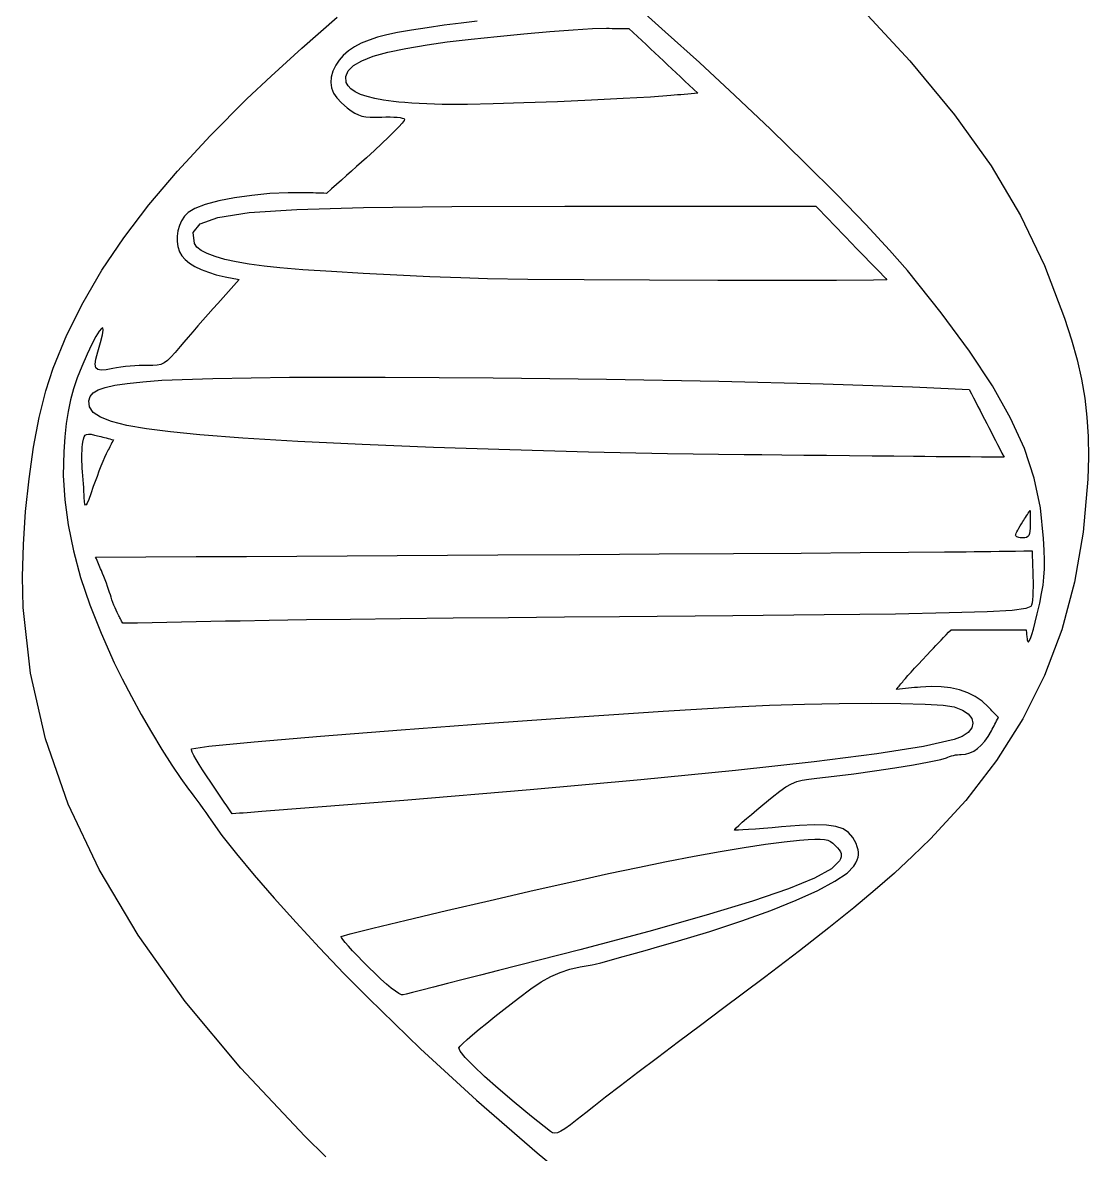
# Model space of a CAD drawing. Extents: x 7 to 348, y 3 to 340.
# Drawn here: x 130.4 to 212.5, y 109.5 to 196.6 of the extents above; entities that cross this region are included whole.
import ezdxf

# ---------------------------------------------------------------- set-up
doc = ezdxf.new("R2010")
doc.units = 0
doc.layers.get('0').update_dxf_attribs({"linetype": 'CONTINUOUS'})

msp = doc.modelspace()

# ---------------------------------------------------------------- linework, layer by layer
at = {"color": 7}
for points in [[(194.531663, 198.165201), (198.732275, 193.630073), (202.182078, 189.473891), (204.98947, 185.556796), (207.262834, 181.738945), (209.110569, 177.880484), (210.641063, 173.841562), (211.175597, 172.171439), (211.610036, 170.613558), (211.950029, 169.12877), (212.201215, 167.677933), (212.369248, 166.221893), (212.45977, 164.721503), (212.478425, 163.137616), (212.430862, 161.431083), (212.087093, 157.376001), (211.41994, 153.517329), (210.423842, 149.842367), (209.093229, 146.338411), (207.422538, 142.992763), (205.406204, 139.792716), (203.038659, 136.725573), (200.31434, 133.778625), (198.930093, 132.427331), (197.542277, 131.135715), (196.064821, 129.833381), (194.411662, 128.449939), (192.496736, 126.914989), (190.233975, 125.158142), (187.537313, 123.108999), (184.320688, 120.697171), (182.608451, 119.416235), (180.922648, 118.149833), (179.306499, 116.930794), (177.803223, 115.791931), (176.456041, 114.766076), (175.30817, 113.886045), (174.402832, 113.184663), (173.78325, 112.694751), (173.126953, 112.170478), (172.599099, 111.764524), (172.180823, 111.466839), (171.853248, 111.267364), (171.597506, 111.156047), (171.394727, 111.122833), (171.226037, 111.15767), (171.072567, 111.250499), (169.61754, 112.402953), (168.266813, 113.510475), (167.050147, 114.545889), (165.997303, 115.482026), (165.138041, 116.291707), (164.502126, 116.947764), (164.119314, 117.42302), (164.019374, 117.690302), (164.108412, 117.806357), (164.323632, 118.019068), (164.650869, 118.316307), (165.075966, 118.685953), (165.584762, 119.115885), (166.163097, 119.593975), (166.79681, 120.108099), (167.471745, 120.646139), (168.595842, 121.520481), (169.543414, 122.217874), (170.363577, 122.76306), (171.105443, 123.180785), (171.818128, 123.495782), (172.550743, 123.732798), (173.352404, 123.916573), (174.272228, 124.071843), (174.504745, 124.123252), (174.951963, 124.237725), (175.587623, 124.407998), (176.385468, 124.626807), (177.319249, 124.886895), (178.362703, 125.180999), (179.48958, 125.501857), (180.673621, 125.842209), (183.3282, 126.643872), (185.791912, 127.457008), (188.026441, 128.26538), (189.993459, 129.052743), (191.65465, 129.802862), (192.971694, 130.499499), (193.906267, 131.126416), (194.420055, 131.667371), (194.569557, 131.931828), (194.680115, 132.158971), (194.752894, 132.360605), (194.789058, 132.548528), (194.789905, 132.734535), (194.756329, 132.930426), (194.689631, 133.147999), (194.590969, 133.399053), (194.340353, 133.878602), (194.01731, 134.253413), (193.591197, 134.530352), (193.031364, 134.716286), (192.307168, 134.818083), (191.387964, 134.842608), (190.243102, 134.796736), (188.841939, 134.687327), (188.12821, 134.624569), (187.459473, 134.568909), (186.850573, 134.521361), (186.316352, 134.482936), (185.871652, 134.454646), (185.531317, 134.437515), (185.310187, 134.43252), (185.22311, 134.440704), (185.254513, 134.493497), (185.372956, 134.616365), (185.569471, 134.801353), (185.835087, 135.040508), (186.160845, 135.32588), (186.537772, 135.649513), (186.956906, 136.003453), (187.409277, 136.379752), (188.135161, 136.974151), (188.716762, 137.429886), (189.196757, 137.768031), (189.617813, 138.009655), (190.022601, 138.175831), (190.453795, 138.287625), (190.954062, 138.366113), (191.566075, 138.432362), (192.907155, 138.58063), (194.425367, 138.774797), (196.018836, 138.998813), (197.585688, 139.236636), (199.024048, 139.472213), (200.232038, 139.689496), (201.107788, 139.872441), (201.549418, 140.004998), (201.660286, 140.05711), (201.789809, 140.105725), (201.933285, 140.14978), (202.086015, 140.188211), (202.243298, 140.219955), (202.400433, 140.243944), (202.552721, 140.259127), (202.695457, 140.264433), (203.028987, 140.292571), (203.349566, 140.377096), (203.657381, 140.518148), (203.952613, 140.715879), (204.235451, 140.970426), (204.506085, 141.281943), (204.764699, 141.65057), (205.01148, 142.076458), (205.079148, 142.20413), (205.146814, 142.331798), (205.214482, 142.45947), (205.282148, 142.587139), (205.349816, 142.714811), (205.417485, 142.84248), (205.485151, 142.970151), (205.552819, 143.09782), (205.453612, 143.20137), (205.354403, 143.304923), (205.255196, 143.408473), (205.155986, 143.512024), (205.05678, 143.615574), (204.957573, 143.719127), (204.858363, 143.822677), (204.759156, 143.926227), (204.291997, 144.350588), (203.767603, 144.709315), (203.188226, 145.00175), (202.556118, 145.22724), (201.873533, 145.385124), (201.142721, 145.474752), (200.365933, 145.495467), (199.54542, 145.446606), (199.314342, 145.423577), (199.083267, 145.400547), (198.852189, 145.377518), (198.621114, 145.354489), (198.390036, 145.331459), (198.158961, 145.30843), (197.927883, 145.285401), (197.696808, 145.262371), (197.766037, 145.346874), (197.835266, 145.431377), (197.904495, 145.515878), (197.973724, 145.60038), (198.042953, 145.684883), (198.112182, 145.769386), (198.181412, 145.853887), (198.250641, 145.93839), (198.393612, 146.107308), (198.588303, 146.328923), (198.826072, 146.593803), (199.098273, 146.892521), (199.396257, 147.215646), (199.711383, 147.553751), (200.035005, 147.89741), (200.358474, 148.237188), (200.552725, 148.440036), (200.746972, 148.642883), (200.941223, 148.84573), (201.135471, 149.048577), (201.329722, 149.251424), (201.523973, 149.454272), (201.71822, 149.657119), (201.912471, 149.859966), (202.272829, 149.859966), (202.633188, 149.859966), (202.993546, 149.859966), (203.353904, 149.859966), (203.714263, 149.859966), (204.074621, 149.859966), (204.434979, 149.859966), (204.795337, 149.859966), (205.155696, 149.859966), (205.516054, 149.859966), (205.876412, 149.859966), (206.23677, 149.859966), (206.597131, 149.859966), (206.95749, 149.859966), (207.317848, 149.859966), (207.678206, 149.859966), (207.690511, 149.762952), (207.702816, 149.665938), (207.715149, 149.568924), (207.727454, 149.471911), (207.739787, 149.374897), (207.752092, 149.277883), (207.764397, 149.180869), (207.776702, 149.083855), (207.810224, 148.942462), (207.861033, 148.911753), (207.929361, 148.992336), (208.015439, 149.184814), (208.1195, 149.489792), (208.241776, 149.907879), (208.382495, 150.439679), (208.541891, 151.085798), (208.733458, 151.913074), (208.881263, 152.632675), (208.988626, 153.283573), (209.058874, 153.90473), (209.095329, 154.535118), (209.101312, 155.213708), (209.080145, 155.979464), (209.035145, 156.871354), (208.789056, 159.226507), (208.306334, 161.512256), (207.553097, 163.795216), (206.495467, 166.141993), (205.099564, 168.619204), (203.33151, 171.293454), (201.157425, 174.231359), (198.543429, 177.499529), (197.171824, 179.07315), (195.336448, 181.040174), (193.132312, 183.306999), (190.654418, 185.780034), (187.99777, 188.365666), (185.257375, 190.970306), (182.528233, 193.500347), (179.90535, 195.862188), (179.120103, 196.560488), (178.092958, 197.478579)], [(153.771611, 109.296138), (152.153956, 110.887665), (147.226917, 116.111647), (142.950813, 121.263495), (139.317075, 126.359296), (136.317124, 131.415149), (133.94239, 136.447141), (132.184298, 141.471365), (131.034274, 146.503912), (130.483745, 151.560874), (130.430578, 153.919335), (130.492175, 156.404886), (130.65964, 158.945969), (130.92408, 161.471026), (131.27659, 163.908497), (131.708282, 166.186821), (132.210254, 168.234442), (132.773615, 169.9798), (133.834158, 172.535269), (135.079362, 175.037815), (136.531991, 177.519056), (138.21482, 180.01061), (140.150613, 182.544099), (142.362143, 185.151138), (144.872177, 187.863345), (147.703486, 190.712341), (149.553208, 192.454411), (151.937635, 194.608862), (154.639182, 196.989432)], [(165.43121, 196.673684), (164.189339, 196.531244), (162.881778, 196.363491), (161.581902, 196.180301), (160.363089, 195.991548), (159.298716, 195.807107), (158.462156, 195.636856), (157.750352, 195.450409), (157.097171, 195.231035), (156.505004, 194.980156), (155.976247, 194.699204), (155.513292, 194.389601), (155.118534, 194.052769), (154.794359, 193.690138), (154.54317, 193.303133), (154.32372, 192.825618), (154.195574, 192.376679), (154.15998, 191.951593), (154.218197, 191.545633), (154.371469, 191.154078), (154.621055, 190.772203), (154.968205, 190.39529), (155.414173, 190.018608), (155.727708, 189.7893), (156.009552, 189.609911), (156.278286, 189.475443), (156.552491, 189.38089), (156.850743, 189.321245), (157.191625, 189.291505), (157.593719, 189.28665), (158.075599, 189.301693), (158.405319, 189.311514), (158.718431, 189.311768), (159.007686, 189.303076), (159.265837, 189.286058), (159.48564, 189.261363), (159.659848, 189.22963), (159.781209, 189.191482), (159.842479, 189.147549), (159.807639, 189.046096), (159.653543, 188.843093), (159.392256, 188.550733), (159.035846, 188.181209), (158.596381, 187.746708), (158.085928, 187.259426), (157.516556, 186.731549), (156.900332, 186.175269), (156.515105, 185.831988), (156.129874, 185.488704), (155.744644, 185.145423), (155.359416, 184.802139), (154.974186, 184.458858), (154.588958, 184.115575), (154.20373, 183.772294), (153.8185, 183.42901), (153.61519, 183.435755), (153.411882, 183.4425), (153.208572, 183.449245), (153.005262, 183.45599), (152.801955, 183.462735), (152.598645, 183.46948), (152.395338, 183.476225), (152.192028, 183.482971), (150.86426, 183.484664), (149.474106, 183.411729), (148.081362, 183.274222), (146.745833, 183.082173), (145.527319, 182.845623), (144.48562, 182.574605), (143.680533, 182.279152), (143.171864, 181.9693), (142.897829, 181.670057), (142.674504, 181.329059), (142.503968, 180.95591), (142.388305, 180.560207), (142.329594, 180.15154), (142.329876, 179.739516), (142.391311, 179.333728), (142.51594, 178.943773), (142.690706, 178.632674), (142.948691, 178.337176), (143.285766, 178.059557), (143.697808, 177.80208), (144.180684, 177.567026), (144.73027, 177.35666), (145.342438, 177.173255), (146.01306, 177.019085), (146.149557, 176.991964), (146.286056, 176.964842), (146.422553, 176.937721), (146.559053, 176.910599), (146.695549, 176.883478), (146.832049, 176.856356), (146.968546, 176.829235), (147.105045, 176.802113), (146.89799, 176.572483), (146.690938, 176.342853), (146.483883, 176.113223), (146.27683, 175.883593), (146.069775, 175.653962), (145.862723, 175.424332), (145.655668, 175.194702), (145.448615, 174.965072), (145.090786, 174.565877), (144.708465, 174.135141), (144.313487, 173.686459), (143.91769, 173.233427), (143.532905, 172.78965), (143.170975, 172.368718), (142.843727, 171.984233), (142.563003, 171.649794), (142.168891, 171.182081), (141.847737, 170.82536), (141.574006, 170.565058), (141.322165, 170.386589), (141.066678, 170.275374), (140.782012, 170.216836), (140.442631, 170.196403), (140.023003, 170.199479), (139.732326, 170.199583), (139.408258, 170.189028), (139.061675, 170.168849), (138.703451, 170.140001), (138.344458, 170.103481), (137.995575, 170.060284), (137.667673, 170.0114), (137.37163, 169.957821), (136.857839, 169.864106), (136.475346, 169.830152), (136.215027, 169.875381), (136.067752, 170.019212), (136.0244, 170.281061), (136.075846, 170.680349), (136.212967, 171.236496), (136.426634, 171.968916), (136.582173, 172.543978), (136.643245, 172.910779), (136.616519, 173.075179), (136.508642, 173.043026), (136.326287, 172.820178), (136.076111, 172.412485), (135.764781, 171.825801), (135.398953, 171.065983), (134.978851, 170.118927), (134.628873, 169.234767), (134.341712, 168.383097), (134.110058, 167.533501), (133.926608, 166.655567), (133.784049, 165.718882), (133.675078, 164.693036), (133.592384, 163.547614), (133.558113, 161.719672), (133.670088, 159.844638), (133.929529, 157.917413), (134.337659, 155.932892), (134.895703, 153.885973), (135.604882, 151.771559), (136.466416, 149.584548), (137.481533, 147.319836), (138.096763, 146.072566), (138.8015, 144.730371), (139.565309, 143.345027), (140.35775, 141.968305), (141.148393, 140.651986), (141.9068, 139.44784), (142.602534, 138.407642), (143.20516, 137.58317), (143.399166, 137.331224), (143.612989, 137.047509), (143.839599, 136.741716), (144.071972, 136.423535), (144.303081, 136.102654), (144.525896, 135.788767), (144.733391, 135.491561), (144.918537, 135.220724), (145.773456, 134.037028), (146.899785, 132.608611), (148.256492, 130.981862), (149.802542, 129.203159), (151.496906, 127.318889), (153.298548, 125.375433), (155.166438, 123.419179), (157.05954, 121.496503), (161.062935, 117.615637), (165.379716, 113.663341), (170.037181, 109.617507), (175.062619, 105.45603)], [(158.988653, 190.493198), (158.219408, 190.597813), (157.537607, 190.725908), (156.94439, 190.877023), (156.440911, 191.050695), (156.028314, 191.246458), (155.707743, 191.463854), (155.480351, 191.702419), (155.347281, 191.961688), (155.303367, 192.429384), (155.483653, 192.862228), (155.893474, 193.26271), (156.538157, 193.633316), (157.423042, 193.976538), (158.553458, 194.294864), (159.934741, 194.590783), (161.572222, 194.866782), (163.123925, 195.080088), (164.961914, 195.299299), (166.968006, 195.513587), (169.024015, 195.712122), (171.011748, 195.88408), (172.81302, 196.018627), (174.309648, 196.104939), (175.383438, 196.132202), (175.597315, 196.130791), (175.811188, 196.129379), (176.025065, 196.127968), (176.238941, 196.126557), (176.452818, 196.125146), (176.666692, 196.123735), (176.880568, 196.122324), (177.094444, 196.120913), (177.427204, 195.809692), (177.759964, 195.498474), (178.092724, 195.187254), (178.425483, 194.876033), (178.758243, 194.564816), (179.091003, 194.253595), (179.423763, 193.942377), (179.756522, 193.631157), (180.089282, 193.319936), (180.422042, 193.008718), (180.754802, 192.697498), (181.087559, 192.386277), (181.420318, 192.07506), (181.753078, 191.763839), (182.085838, 191.452621), (182.418598, 191.141401), (182.156394, 191.1184), (181.894189, 191.095399), (181.631985, 191.072397), (181.369781, 191.049396), (181.10758, 191.026395), (180.845375, 191.003394), (180.583171, 190.980393), (180.320967, 190.957392), (178.757408, 190.842815), (176.660838, 190.720921), (174.216574, 190.599283), (171.609916, 190.485477), (169.026174, 190.387083), (166.650662, 190.31167), (164.668685, 190.266822), (163.265556, 190.260105), (162.719873, 190.271366), (162.142269, 190.289682), (161.550285, 190.314123), (160.961465, 190.343697), (160.393349, 190.377456), (159.863482, 190.414436), (159.389403, 190.453679), (158.988653, 190.494226), (158.988653, 190.494226), (158.988653, 190.494223), (158.988653, 190.494223), (158.988653, 190.49422), (158.988653, 190.49422), (158.988653, 190.494217), (158.988653, 190.494217), (158.988653, 190.493198)], [(166.228889, 176.8625), (164.164137, 176.922311), (161.782681, 177.015366), (159.230413, 177.133569), (156.653233, 177.268813), (154.197036, 177.413006), (152.007722, 177.558042), (150.23119, 177.695823), (149.013333, 177.818251), (147.879621, 177.978729), (146.87248, 178.158275), (145.995184, 178.355817), (145.251006, 178.570269), (144.643224, 178.800562), (144.175113, 179.045613), (143.849948, 179.304346), (143.671002, 179.575686), (143.564641, 180.417253), (144.092394, 181.079242), (145.461188, 181.582517), (147.877948, 181.947941), (151.549594, 182.196376), (156.683055, 182.348688), (163.485251, 182.425738), (172.163108, 182.448372), (174.580578, 182.448937), (176.998051, 182.449501), (179.415522, 182.450065), (181.832992, 182.45063), (184.250465, 182.451194), (186.667936, 182.451759), (189.085409, 182.452323), (191.502879, 182.452888), (191.837076, 182.106657), (192.171269, 181.760427), (192.505465, 181.414197), (192.839659, 181.067967), (193.173855, 180.721737), (193.508051, 180.375506), (193.842245, 180.029276), (194.176441, 179.683046), (194.715903, 179.12417), (195.223813, 178.598006), (195.688723, 178.116411), (196.099184, 177.691243), (196.443752, 177.334362), (196.710975, 177.057623), (196.889404, 176.872886), (196.967594, 176.792007), (195.933664, 176.754841), (193.082347, 176.73311), (188.921133, 176.725659), (183.957519, 176.73136), (178.698993, 176.749027), (173.653052, 176.777492), (169.327187, 176.815603), (166.228889, 176.8625)], [(185.984444, 163.31742), (180.071714, 163.401939), (173.996406, 163.529961), (167.936099, 163.695005), (162.068355, 163.890582), (156.570748, 164.110202), (151.620849, 164.347378), (147.396223, 164.595627), (144.074444, 164.848461), (141.823739, 165.074414), (139.95547, 165.316047), (138.447278, 165.580249), (137.276795, 165.873896), (136.421667, 166.203881), (135.859531, 166.577081), (135.56803, 167.000386), (135.524799, 167.480674), (135.629596, 167.80554), (135.858473, 168.08049), (136.234912, 168.31207), (136.782401, 168.50682), (137.524425, 168.671285), (138.484472, 168.812004), (139.686033, 168.935524), (141.152586, 169.048388), (145.078506, 169.200091), (150.983865, 169.280913), (158.350198, 169.295476), (166.659032, 169.248351), (175.391905, 169.14416), (184.030341, 168.987501), (192.055877, 168.782983), (198.950041, 168.535206), (199.494769, 168.511499), (200.039498, 168.487793), (200.584223, 168.464086), (201.128952, 168.440379), (201.67368, 168.416673), (202.218409, 168.392966), (202.763134, 168.369259), (203.307863, 168.345553), (203.475539, 168.019233), (203.643216, 167.692914), (203.81089, 167.366594), (203.978566, 167.040275), (204.146243, 166.713956), (204.31392, 166.387636), (204.481594, 166.061317), (204.64927, 165.734997), (204.816947, 165.408678), (204.984621, 165.082358), (205.152298, 164.756039), (205.319974, 164.429719), (205.487651, 164.1034), (205.655325, 163.777081), (205.823002, 163.450761), (205.990678, 163.124442), (205.119526, 163.132513), (204.248371, 163.140585), (203.377219, 163.148656), (202.506066, 163.156728), (201.634911, 163.164799), (200.763759, 163.172871), (199.892604, 163.180943), (199.021452, 163.189014), (197.497635, 163.203295), (195.836644, 163.219127), (194.091949, 163.236004), (192.317023, 163.253389), (190.565337, 163.270746), (188.890365, 163.287538), (187.345577, 163.303258), (185.984444, 163.31742)], [(135.179136, 160.02), (135.167452, 160.244344), (135.152353, 160.503746), (135.134488, 160.788945), (135.114451, 161.090681), (135.092917, 161.399691), (135.07048, 161.706718), (135.04779, 162.002501), (135.025466, 162.277778), (135.007121, 162.548045), (134.995833, 162.829466), (134.99143, 163.113791), (134.993688, 163.392764), (135.002549, 163.658132), (135.017789, 163.901642), (135.039238, 164.115042), (135.066727, 164.290073), (135.117747, 164.525308), (135.173181, 164.700339), (135.245898, 164.819911), (135.348763, 164.888771), (135.494641, 164.911659), (135.696396, 164.893315), (135.966894, 164.83851), (136.319003, 164.751972), (136.457078, 164.716926), (136.595155, 164.681876), (136.733229, 164.64683), (136.871306, 164.611784), (137.009381, 164.576737), (137.147455, 164.541691), (137.285532, 164.506642), (137.423607, 164.471596), (137.366883, 164.361904), (137.310162, 164.252213), (137.253438, 164.142524), (137.196714, 164.032833), (137.13999, 163.923142), (137.083269, 163.81345), (137.026546, 163.703762), (136.969822, 163.594071), (136.865504, 163.380194), (136.742746, 163.107985), (136.606051, 162.788594), (136.459925, 162.433181), (136.308871, 162.052897), (136.1574, 161.658898), (136.010018, 161.262339), (135.871227, 160.874374), (135.670846, 160.307254), (135.515886, 159.887564), (135.399904, 159.607346), (135.316451, 159.458652), (135.259089, 159.433534), (135.22137, 159.524014), (135.196845, 159.722154), (135.179136, 160.02)], [(206.870749, 157.127222), (206.882602, 157.187022), (206.915766, 157.276216), (206.96794, 157.390462), (207.03682, 157.525421), (207.120103, 157.676748), (207.215489, 157.84011), (207.320667, 158.011159), (207.433333, 158.185556), (207.503423, 158.291389), (207.573516, 158.397222), (207.643606, 158.503056), (207.713696, 158.608889), (207.783786, 158.714722), (207.853878, 158.820556), (207.923968, 158.926389), (207.994058, 159.032222), (207.994306, 158.899931), (207.994552, 158.767639), (207.994798, 158.635347), (207.995046, 158.503056), (207.995291, 158.370764), (207.99554, 158.238472), (207.995785, 158.106181), (207.996034, 157.973889), (207.991321, 157.678397), (207.974049, 157.441152), (207.941119, 157.256347), (207.889447, 157.118171), (207.815936, 157.020813), (207.717497, 156.958462), (207.591036, 156.925315), (207.433463, 156.91555), (207.320117, 156.919868), (207.214447, 156.932257), (207.118763, 156.951844), (207.035372, 156.977752), (206.96658, 157.009109), (206.914696, 157.045056), (206.882026, 157.084722), (206.870879, 157.127242), (206.870864, 157.127242), (206.87085, 157.127242), (206.870836, 157.127242), (206.870819, 157.127242), (206.870805, 157.127242), (206.870791, 157.127242), (206.870777, 157.127242), (206.870749, 157.127222)], [(137.787659, 151.022499), (137.711459, 151.174758), (137.630512, 151.35021), (137.547291, 151.542623), (137.464272, 151.745769), (137.383932, 151.95342), (137.308751, 152.159346), (137.241204, 152.35732), (137.183769, 152.541111), (137.124561, 152.732088), (137.051934, 152.950649), (136.968724, 153.189127), (136.877761, 153.439851), (136.781879, 153.69514), (136.683911, 153.947328), (136.586688, 154.188741), (136.493047, 154.411708), (136.437951, 154.539699), (136.382856, 154.667689), (136.327761, 154.795683), (136.272665, 154.923673), (136.217573, 155.051664), (136.162477, 155.179655), (136.107382, 155.307648), (136.052286, 155.435639), (139.922699, 155.457567), (143.793111, 155.479496), (147.663524, 155.501425), (151.533936, 155.523353), (155.404349, 155.545282), (159.274761, 155.567211), (163.145174, 155.589139), (167.015586, 155.611068), (173.339145, 155.647737), (179.438901, 155.684736), (185.167019, 155.721056), (190.37567, 155.755687), (194.917015, 155.787621), (198.643223, 155.815846), (201.406458, 155.839355), (203.058889, 155.857135), (203.693889, 155.865968), (204.328889, 155.874802), (204.963889, 155.883635), (205.598889, 155.892469), (206.233889, 155.901303), (206.868889, 155.910136), (207.503889, 155.91897), (208.138889, 155.927803), (208.147976, 155.680859), (208.157036, 155.433914), (208.166123, 155.18697), (208.175183, 154.940025), (208.184242, 154.693081), (208.19333, 154.446137), (208.202389, 154.199192), (208.211476, 153.952248), (208.221467, 153.54839), (208.222032, 153.158071), (208.213593, 152.790807), (208.196857, 152.456109), (208.172473, 152.163484), (208.141039, 151.922449), (208.103193, 151.742513), (208.059553, 151.633188), (207.668374, 151.478821), (206.600493, 151.349146), (204.684593, 151.239945), (201.749369, 151.146998), (197.623509, 151.066088), (192.135704, 150.992998), (185.114641, 150.923506), (176.38901, 150.8534), (172.151108, 150.819587), (167.841072, 150.781091), (163.578721, 150.739252), (159.483874, 150.695406), (155.676349, 150.650897), (152.275969, 150.607062), (149.402552, 150.565242), (147.175917, 150.526778), (146.046642, 150.504765), (144.917366, 150.482752), (143.78809, 150.460738), (142.658815, 150.438725), (141.529539, 150.416712), (140.400264, 150.394698), (139.270988, 150.372685), (138.141713, 150.350672), (138.097472, 150.434664), (138.053231, 150.518659), (138.008989, 150.602651), (137.964748, 150.686643), (137.920504, 150.770638), (137.876263, 150.85463), (137.832022, 150.938625), (137.787659, 151.022499)], [(144.918207, 138.115966), (144.590203, 138.606361), (144.290082, 139.069733), (144.023992, 139.495524), (143.798084, 139.873172), (143.618506, 140.192111), (143.491402, 140.441782), (143.422926, 140.611623), (143.419229, 140.691071), (144.775561, 140.894946), (148.259117, 141.234795), (153.360013, 141.671235), (159.568374, 142.164889), (166.374324, 142.676378), (173.267977, 143.166318), (179.739462, 143.595333), (185.278897, 143.924043), (187.927925, 144.046431), (190.632495, 144.133629), (193.287461, 144.185665), (195.787687, 144.202571), (198.028032, 144.184367), (199.903351, 144.131089), (201.308504, 144.042762), (202.138353, 143.91942), (202.775007, 143.679023), (203.229523, 143.375863), (203.501944, 143.030665), (203.592303, 142.66416), (203.500637, 142.297079), (203.226986, 141.950149), (202.771383, 141.644102), (202.133866, 141.399666), (199.784603, 140.883795), (196.193958, 140.316675), (191.366702, 139.698803), (185.307599, 139.030668), (178.02142, 138.312773), (169.512934, 137.545606), (159.786904, 136.729668), (148.848104, 135.865447), (148.562864, 135.84349), (148.277628, 135.821533), (147.992389, 135.799576), (147.707152, 135.777619), (147.421913, 135.755662), (147.136674, 135.733705), (146.851438, 135.711748), (146.566199, 135.689792), (146.360199, 135.993053), (146.154202, 136.296318), (145.948202, 136.59958), (145.742206, 136.902842), (145.536206, 137.206107), (145.330209, 137.509369), (145.12421, 137.812633), (144.918213, 138.115895), (144.918213, 138.115895), (144.918213, 138.115895), (144.918213, 138.115895), (144.918213, 138.115895), (144.918216, 138.115892), (144.918216, 138.115892), (144.918216, 138.115892), (144.918207, 138.115966)], [(157.064129, 123.888051), (156.617707, 124.342093), (156.20621, 124.770309), (155.838285, 125.162996), (155.522586, 125.510454), (155.267762, 125.802974), (155.082463, 126.030855), (154.97534, 126.184392), (154.955048, 126.253883), (155.64014, 126.452531), (157.395627, 126.892355), (159.956068, 127.510893), (163.056025, 128.245687), (166.43006, 129.034272), (169.81273, 129.814193), (172.938598, 130.522991), (175.542225, 131.098203), (177.793726, 131.574007), (179.9987, 132.01825), (182.121042, 132.42461), (184.124642, 132.786775), (185.973393, 133.09843), (187.631189, 133.353257), (189.061914, 133.544942), (190.22947, 133.66717), (190.894482, 133.718955), (191.420869, 133.748046), (191.832577, 133.750868), (192.153554, 133.723521), (192.40774, 133.662443), (192.619085, 133.563947), (192.811527, 133.424349), (193.009018, 133.239973), (193.171987, 133.068322), (193.296534, 132.915039), (193.384114, 132.774631), (193.436184, 132.641597), (193.454218, 132.51044), (193.439655, 132.375662), (193.393955, 132.231762), (193.318579, 132.073249), (192.694865, 131.459983), (191.40308, 130.749641), (189.397736, 129.927587), (186.633347, 128.979185), (183.064427, 127.889796), (178.645481, 126.644787), (173.331028, 125.229521), (167.075578, 123.629364), (165.677816, 123.277071), (164.356827, 122.943516), (163.142735, 122.636342), (162.065671, 122.363205), (161.155758, 122.131751), (160.443127, 121.949639), (159.957905, 121.824513), (159.730217, 121.764024), (159.596102, 121.77726), (159.394522, 121.870992), (159.130757, 122.041017), (158.810094, 122.283124), (158.437814, 122.5931), (158.019208, 122.96674), (157.559558, 123.399827), (157.064129, 123.888051)]]:
    msp.add_lwpolyline(points, dxfattribs=at)

doc.saveas('drawing.dxf')
